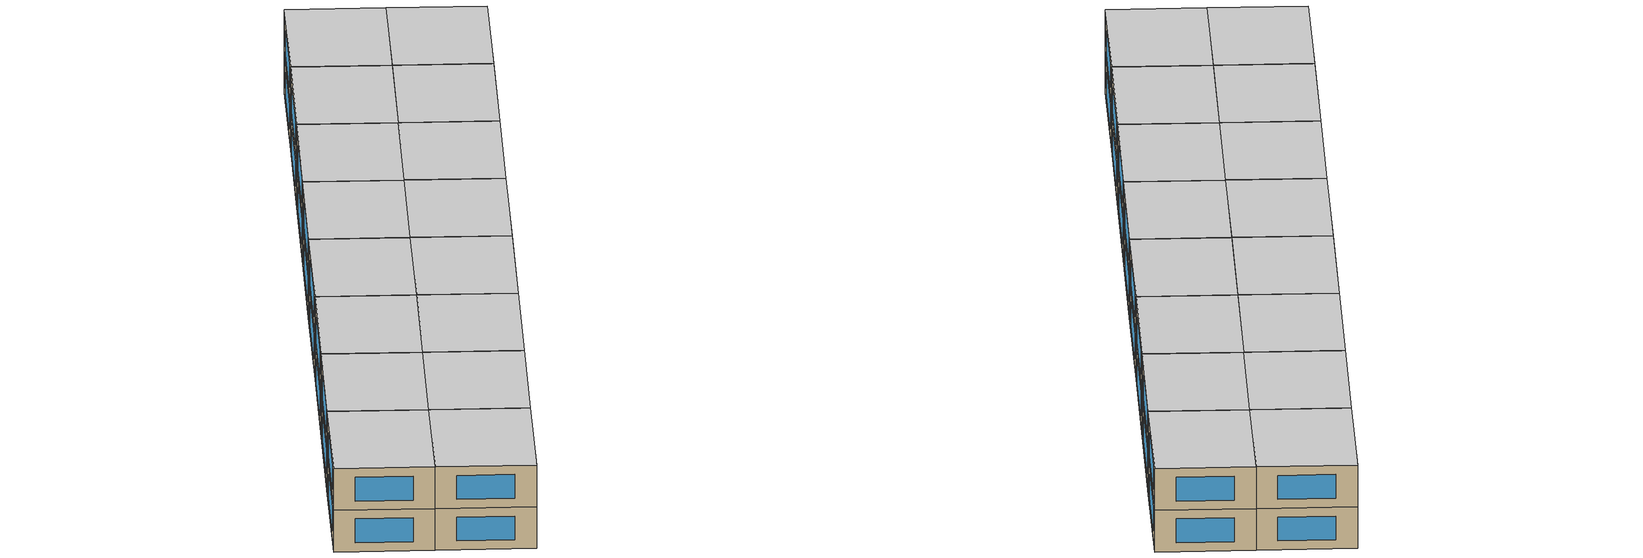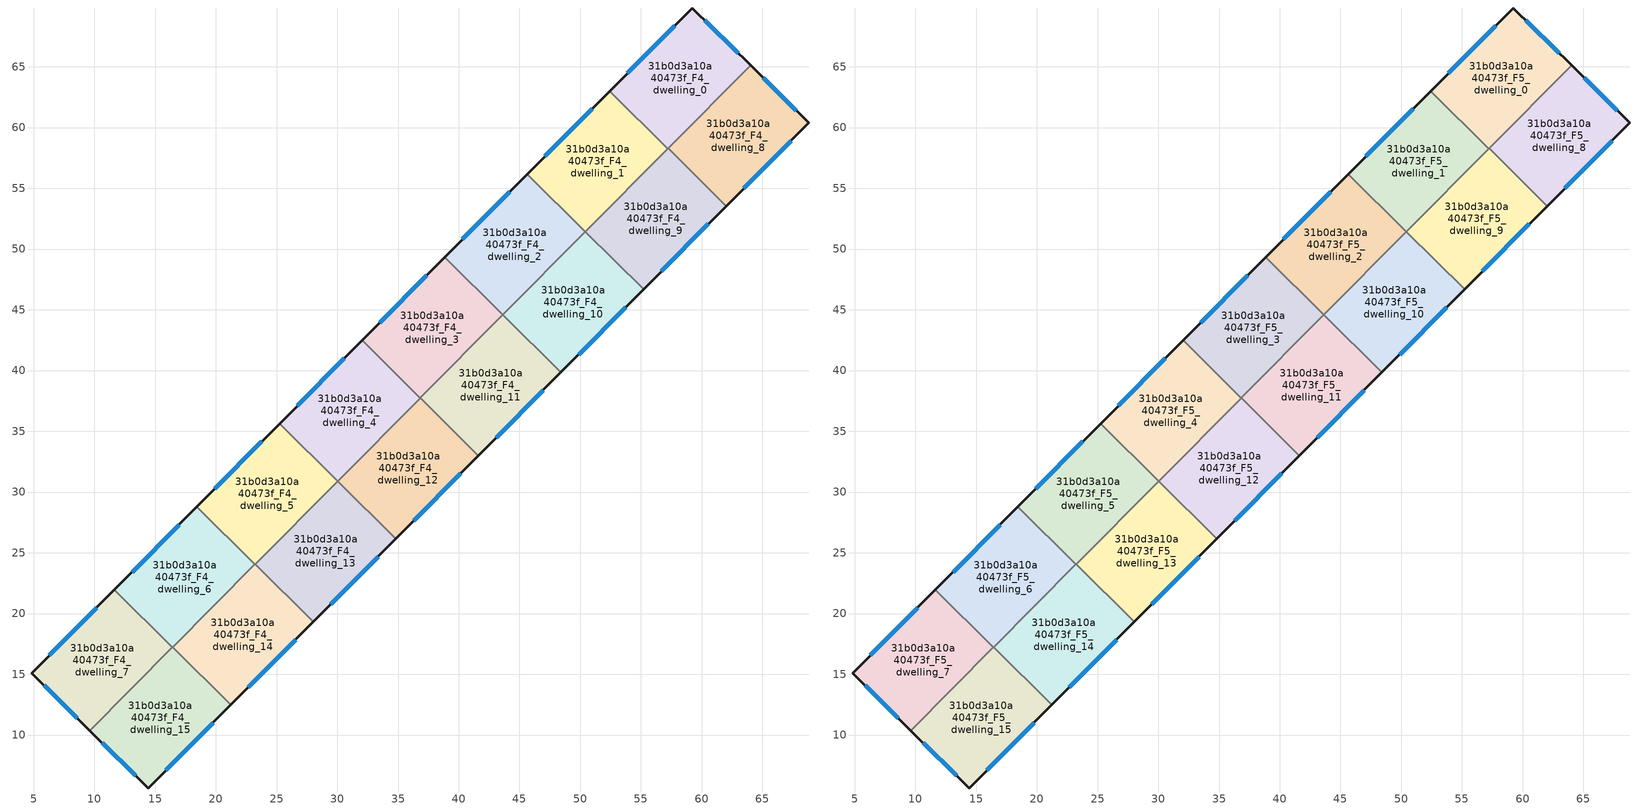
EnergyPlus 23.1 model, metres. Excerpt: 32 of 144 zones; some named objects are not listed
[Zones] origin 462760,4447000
31b0d3a10a40473f_F4_dwelling_0
 floor to 31b0d3a10a40473f_F3_dwelling_0 (EU_floor_Construction): 64.02,65.11 57.21,58.26 52.43,63.01 59.22,69.84 z12
 wall outside (EU_wall_Construction): 64.02,65.11 59.22,69.84 52.43,63.01 z12:15
 wall to 31b0d3a10a40473f_F4_dwelling_1 (EU_wall_Construction): 52.43,63.01 57.21,58.26 z12:15
 wall to 31b0d3a10a40473f_F4_dwelling_8 (EU_wall_Construction): 57.23,58.28 64.02,65.11 z12:15
 wall to 31b0d3a10a40473f_F4_dwelling_9 (EU_wall_Construction): 57.21,58.26 57.23,58.28 z12:15
 window (EU_Window_Construction): 57.77,68.38 53.89,64.47 / 62.99,66.12 60.25,68.83 z12.64:14.36
31b0d3a10a40473f_F4_dwelling_1
 floor to 31b0d3a10a40473f_F3_dwelling_1 (EU_floor_Construction): 57.21,58.26 50.41,51.42 45.64,56.16 52.43,63.01 z12
 wall outside (EU_wall_Construction): 52.43,63.01 45.64,56.16 z12:15
 wall to 31b0d3a10a40473f_F4_dwelling_2 (EU_wall_Construction): 45.64,56.16 50.41,51.42 z12:15
 wall to 31b0d3a10a40473f_F4_dwelling_9 (EU_wall_Construction): 50.43,51.43 57.21,58.26 z12:15
 wall to 31b0d3a10a40473f_F4_dwelling_10 (EU_wall_Construction): 50.41,51.42 50.43,51.43 z12:15
 window (EU_Window_Construction): 50.98,61.54 47.09,57.63 z12.64:14.36
31b0d3a10a40473f_F4_dwelling_10
 floor to 31b0d3a10a40473f_F3_dwelling_10 (EU_floor_Construction): 55.21,46.69 48.41,39.84 43.64,44.59 50.43,51.43 z12
 wall outside (EU_wall_Construction): 48.41,39.84 55.21,46.69 z12:15
 wall to 31b0d3a10a40473f_F4_dwelling_9 (EU_wall_Construction): 55.21,46.69 50.43,51.43 z12:15
 wall to 31b0d3a10a40473f_F4_dwelling_11 (EU_wall_Construction): 43.64,44.59 48.41,39.84 z12:15
 wall to 31b0d3a10a40473f_F4_dwelling_2 (EU_wall_Construction): 50.42,51.42 43.64,44.59 z12:15
 window (EU_Window_Construction): 49.87,41.31 53.76,45.22 z12.64:14.36
31b0d3a10a40473f_F4_dwelling_11
 floor to 31b0d3a10a40473f_F3_dwelling_11 (EU_floor_Construction): 48.41,39.84 41.62,33 36.84,37.75 43.64,44.59 z12
 wall outside (EU_wall_Construction): 41.62,33 48.41,39.84 z12:15
 wall to 31b0d3a10a40473f_F4_dwelling_12 (EU_wall_Construction): 36.84,37.75 41.62,33 z12:15
 wall to 31b0d3a10a40473f_F4_dwelling_3 (EU_wall_Construction): 43.62,44.57 36.84,37.75 z12:15
 wall to 31b0d3a10a40473f_F4_dwelling_2 (EU_wall_Construction): 43.64,44.59 43.62,44.57 z12:15
 window (EU_Window_Construction): 43.07,34.47 46.96,38.38 z12.64:14.36
31b0d3a10a40473f_F4_dwelling_12
 floor to 31b0d3a10a40473f_F3_dwelling_12 (EU_floor_Construction): 41.62,33 34.82,26.16 30.04,30.91 36.84,37.75 z12
 wall outside (EU_wall_Construction): 34.82,26.16 41.62,33 z12:15
 wall to 31b0d3a10a40473f_F4_dwelling_13 (EU_wall_Construction): 30.04,30.91 34.82,26.16 z12:15
 wall to 31b0d3a10a40473f_F4_dwelling_4 (EU_wall_Construction): 36.82,37.73 30.04,30.91 z12:15
 wall to 31b0d3a10a40473f_F4_dwelling_3 (EU_wall_Construction): 36.84,37.75 36.82,37.73 z12:15
 window (EU_Window_Construction): 36.28,27.62 40.16,31.54 z12.64:14.36
31b0d3a10a40473f_F4_dwelling_13
 floor to 31b0d3a10a40473f_F3_dwelling_13 (EU_floor_Construction): 34.82,26.16 28.03,19.32 23.25,24.06 30.04,30.91 z12
 wall outside (EU_wall_Construction): 28.03,19.32 34.82,26.16 z12:15
 wall to 31b0d3a10a40473f_F4_dwelling_14 (EU_wall_Construction): 23.25,24.06 28.03,19.32 z12:15
 wall to 31b0d3a10a40473f_F4_dwelling_5 (EU_wall_Construction): 30.03,30.89 23.25,24.06 z12:15
 wall to 31b0d3a10a40473f_F4_dwelling_4 (EU_wall_Construction): 30.04,30.91 30.03,30.89 z12:15
 window (EU_Window_Construction): 29.48,20.78 33.37,24.69 z12.64:14.36
31b0d3a10a40473f_F4_dwelling_14
 floor to 31b0d3a10a40473f_F3_dwelling_14 (EU_floor_Construction): 28.03,19.32 21.23,12.47 16.45,17.22 23.25,24.06 z12
 wall outside (EU_wall_Construction): 21.23,12.47 28.03,19.32 z12:15
 wall to 31b0d3a10a40473f_F4_dwelling_15 (EU_wall_Construction): 16.45,17.22 21.23,12.47 z12:15
 wall to 31b0d3a10a40473f_F4_dwelling_6 (EU_wall_Construction): 23.23,24.05 16.45,17.22 z12:15
 wall to 31b0d3a10a40473f_F4_dwelling_5 (EU_wall_Construction): 23.25,24.06 23.23,24.05 z12:15
 window (EU_Window_Construction): 22.68,13.94 26.57,17.85 z12.64:14.36
31b0d3a10a40473f_F4_dwelling_15
 floor to 31b0d3a10a40473f_F3_dwelling_15 (EU_floor_Construction): 21.23,12.47 14.44,5.64 9.65,10.37 16.45,17.22 z12
 wall outside (EU_wall_Construction): 9.65,10.37 14.44,5.64 21.23,12.47 z12:15
 wall to 31b0d3a10a40473f_F4_dwelling_7 (EU_wall_Construction): 16.43,17.2 9.65,10.37 z12:15
 wall to 31b0d3a10a40473f_F4_dwelling_6 (EU_wall_Construction): 16.45,17.22 16.43,17.2 z12:15
 window (EU_Window_Construction): 15.89,7.1 19.78,11.01 / 10.67,9.36 13.41,6.65 z12.64:14.36
31b0d3a10a40473f_F4_dwelling_2
 floor to 31b0d3a10a40473f_F3_dwelling_2 (EU_floor_Construction): 50.41,51.42 43.62,44.57 38.84,49.32 45.64,56.16 z12
 wall outside (EU_wall_Construction): 45.64,56.16 38.84,49.32 z12:15
 wall to 31b0d3a10a40473f_F4_dwelling_3 (EU_wall_Construction): 38.84,49.32 43.62,44.57 z12:15
 window (EU_Window_Construction): 44.18,54.7 40.3,50.79 z12.64:14.36
31b0d3a10a40473f_F4_dwelling_3
 floor to 31b0d3a10a40473f_F3_dwelling_3 (EU_floor_Construction): 43.62,44.57 36.82,37.73 32.04,42.48 38.84,49.32 z12
 wall outside (EU_wall_Construction): 38.84,49.32 32.04,42.48 z12:15
 wall to 31b0d3a10a40473f_F4_dwelling_4 (EU_wall_Construction): 32.04,42.48 36.82,37.73 z12:15
 window (EU_Window_Construction): 37.38,47.86 33.5,43.94 z12.64:14.36
31b0d3a10a40473f_F4_dwelling_4
 floor to 31b0d3a10a40473f_F3_dwelling_4 (EU_floor_Construction): 36.82,37.73 30.03,30.89 25.25,35.64 32.04,42.48 z12
 wall outside (EU_wall_Construction): 32.04,42.48 25.25,35.64 z12:15
 wall to 31b0d3a10a40473f_F4_dwelling_5 (EU_wall_Construction): 25.25,35.64 30.03,30.89 z12:15
 window (EU_Window_Construction): 30.59,41.01 26.7,37.1 z12.64:14.36
31b0d3a10a40473f_F4_dwelling_5
 floor to 31b0d3a10a40473f_F3_dwelling_5 (EU_floor_Construction): 30.03,30.89 23.23,24.05 18.45,28.79 25.25,35.64 z12
 wall outside (EU_wall_Construction): 25.25,35.64 18.45,28.79 z12:15
 wall to 31b0d3a10a40473f_F4_dwelling_6 (EU_wall_Construction): 18.45,28.79 23.23,24.05 z12:15
 window (EU_Window_Construction): 23.79,34.17 19.91,30.26 z12.64:14.36
31b0d3a10a40473f_F4_dwelling_6
 floor to 31b0d3a10a40473f_F3_dwelling_6 (EU_floor_Construction): 23.23,24.05 16.43,17.2 11.65,21.95 18.45,28.79 z12
 wall outside (EU_wall_Construction): 18.45,28.79 11.65,21.95 z12:15
 wall to 31b0d3a10a40473f_F4_dwelling_7 (EU_wall_Construction): 11.65,21.95 16.43,17.2 z12:15
 window (EU_Window_Construction): 17,27.33 13.11,23.42 z12.64:14.36
31b0d3a10a40473f_F4_dwelling_7
 floor to 31b0d3a10a40473f_F3_dwelling_7 (EU_floor_Construction): 16.43,17.2 9.65,10.37 4.85,15.1 11.65,21.95 z12
 wall outside (EU_wall_Construction): 11.65,21.95 4.85,15.1 9.65,10.37 z12:15
 window (EU_Window_Construction): 5.88,14.09 8.62,11.38 / 10.2,20.48 6.31,16.57 z12.64:14.36
31b0d3a10a40473f_F4_dwelling_8
 floor to 31b0d3a10a40473f_F3_dwelling_8 (EU_floor_Construction): 68.81,60.38 62.01,53.53 57.23,58.28 64.02,65.11 z12
 wall outside (EU_wall_Construction): 62.01,53.53 68.81,60.38 64.02,65.11 z12:15
 wall to 31b0d3a10a40473f_F4_dwelling_9 (EU_wall_Construction): 57.23,58.28 62.01,53.53 z12:15
 window (EU_Window_Construction): 67.79,61.39 65.04,64.1 / 63.47,55 67.36,58.91 z12.64:14.36
31b0d3a10a40473f_F4_dwelling_9
 floor to 31b0d3a10a40473f_F3_dwelling_9 (EU_floor_Construction): 62.01,53.53 55.21,46.69 50.43,51.43 57.23,58.28 z12
 wall outside (EU_wall_Construction): 55.21,46.69 62.01,53.53 z12:15
 window (EU_Window_Construction): 56.67,48.15 60.55,52.06 z12.64:14.36
31b0d3a10a40473f_F5_dwelling_0
 floor to 31b0d3a10a40473f_F4_dwelling_0 (EU_floor_Construction): 64.02,65.11 57.21,58.26 52.43,63.01 59.22,69.84 z15
 wall outside (EU_wall_Construction): 64.02,65.11 59.22,69.84 52.43,63.01 z15:18
 wall to 31b0d3a10a40473f_F5_dwelling_1 (EU_wall_Construction): 52.43,63.01 57.21,58.26 z15:18
 wall to 31b0d3a10a40473f_F5_dwelling_8 (EU_wall_Construction): 57.23,58.28 64.02,65.11 z15:18
 wall to 31b0d3a10a40473f_F5_dwelling_9 (EU_wall_Construction): 57.21,58.26 57.23,58.28 z15:18
 window (EU_Window_Construction): 57.77,68.38 53.89,64.47 / 62.99,66.12 60.25,68.83 z15.64:17.36
 ceiling to 31b0d3a10a40473f_F6_dwelling_0 (EU_floor_Construction): 57.21,58.26 64.02,65.11 59.22,69.84 52.43,63.01 z18
31b0d3a10a40473f_F5_dwelling_1
 floor to 31b0d3a10a40473f_F4_dwelling_1 (EU_floor_Construction): 57.21,58.26 50.41,51.42 45.64,56.16 52.43,63.01 z15
 wall outside (EU_wall_Construction): 52.43,63.01 45.64,56.16 z15:18
 wall to 31b0d3a10a40473f_F5_dwelling_2 (EU_wall_Construction): 45.64,56.16 50.41,51.42 z15:18
 wall to 31b0d3a10a40473f_F5_dwelling_9 (EU_wall_Construction): 50.43,51.43 57.21,58.26 z15:18
 wall to 31b0d3a10a40473f_F5_dwelling_10 (EU_wall_Construction): 50.41,51.42 50.43,51.43 z15:18
 window (EU_Window_Construction): 50.98,61.54 47.09,57.63 z15.64:17.36
 ceiling to 31b0d3a10a40473f_F6_dwelling_1 (EU_floor_Construction): 50.41,51.42 57.21,58.26 52.43,63.01 45.64,56.16 z18
31b0d3a10a40473f_F5_dwelling_10
 floor to 31b0d3a10a40473f_F4_dwelling_10 (EU_floor_Construction): 55.21,46.69 48.41,39.84 43.64,44.59 50.43,51.43 z15
 wall outside (EU_wall_Construction): 48.41,39.84 55.21,46.69 z15:18
 wall to 31b0d3a10a40473f_F5_dwelling_9 (EU_wall_Construction): 55.21,46.69 50.43,51.43 z15:18
 wall to 31b0d3a10a40473f_F5_dwelling_11 (EU_wall_Construction): 43.64,44.59 48.41,39.84 z15:18
 wall to 31b0d3a10a40473f_F5_dwelling_2 (EU_wall_Construction): 50.42,51.42 43.64,44.59 z15:18
 window (EU_Window_Construction): 49.87,41.31 53.76,45.22 z15.64:17.36
 ceiling to 31b0d3a10a40473f_F6_dwelling_10 (EU_floor_Construction): 48.41,39.84 55.21,46.69 50.43,51.43 43.64,44.59 z18
31b0d3a10a40473f_F5_dwelling_11
 floor to 31b0d3a10a40473f_F4_dwelling_11 (EU_floor_Construction): 48.41,39.84 41.62,33 36.84,37.75 43.64,44.59 z15
 wall outside (EU_wall_Construction): 41.62,33 48.41,39.84 z15:18
 wall to 31b0d3a10a40473f_F5_dwelling_12 (EU_wall_Construction): 36.84,37.75 41.62,33 z15:18
 wall to 31b0d3a10a40473f_F5_dwelling_3 (EU_wall_Construction): 43.62,44.57 36.84,37.75 z15:18
 wall to 31b0d3a10a40473f_F5_dwelling_2 (EU_wall_Construction): 43.64,44.59 43.62,44.57 z15:18
 window (EU_Window_Construction): 43.07,34.47 46.96,38.38 z15.64:17.36
 ceiling to 31b0d3a10a40473f_F6_dwelling_11 (EU_floor_Construction): 41.62,33 48.41,39.84 43.64,44.59 36.84,37.75 z18
31b0d3a10a40473f_F5_dwelling_12
 floor to 31b0d3a10a40473f_F4_dwelling_12 (EU_floor_Construction): 41.62,33 34.82,26.16 30.04,30.91 36.84,37.75 z15
 wall outside (EU_wall_Construction): 34.82,26.16 41.62,33 z15:18
 wall to 31b0d3a10a40473f_F5_dwelling_13 (EU_wall_Construction): 30.04,30.91 34.82,26.16 z15:18
 wall to 31b0d3a10a40473f_F5_dwelling_4 (EU_wall_Construction): 36.82,37.73 30.04,30.91 z15:18
 wall to 31b0d3a10a40473f_F5_dwelling_3 (EU_wall_Construction): 36.84,37.75 36.82,37.73 z15:18
 window (EU_Window_Construction): 36.28,27.62 40.16,31.54 z15.64:17.36
 ceiling to 31b0d3a10a40473f_F6_dwelling_12 (EU_floor_Construction): 34.82,26.16 41.62,33 36.84,37.75 30.04,30.91 z18
31b0d3a10a40473f_F5_dwelling_13
 floor to 31b0d3a10a40473f_F4_dwelling_13 (EU_floor_Construction): 34.82,26.16 28.03,19.32 23.25,24.06 30.04,30.91 z15
 wall outside (EU_wall_Construction): 28.03,19.32 34.82,26.16 z15:18
 wall to 31b0d3a10a40473f_F5_dwelling_14 (EU_wall_Construction): 23.25,24.06 28.03,19.32 z15:18
 wall to 31b0d3a10a40473f_F5_dwelling_5 (EU_wall_Construction): 30.03,30.89 23.25,24.06 z15:18
 wall to 31b0d3a10a40473f_F5_dwelling_4 (EU_wall_Construction): 30.04,30.91 30.03,30.89 z15:18
 window (EU_Window_Construction): 29.48,20.78 33.37,24.69 z15.64:17.36
 ceiling to 31b0d3a10a40473f_F6_dwelling_13 (EU_floor_Construction): 28.03,19.32 34.82,26.16 30.04,30.91 23.25,24.06 z18
31b0d3a10a40473f_F5_dwelling_14
 floor to 31b0d3a10a40473f_F4_dwelling_14 (EU_floor_Construction): 28.03,19.32 21.23,12.47 16.45,17.22 23.25,24.06 z15
 wall outside (EU_wall_Construction): 21.23,12.47 28.03,19.32 z15:18
 wall to 31b0d3a10a40473f_F5_dwelling_15 (EU_wall_Construction): 16.45,17.22 21.23,12.47 z15:18
 wall to 31b0d3a10a40473f_F5_dwelling_6 (EU_wall_Construction): 23.23,24.05 16.45,17.22 z15:18
 wall to 31b0d3a10a40473f_F5_dwelling_5 (EU_wall_Construction): 23.25,24.06 23.23,24.05 z15:18
 window (EU_Window_Construction): 22.68,13.94 26.57,17.85 z15.64:17.36
 ceiling to 31b0d3a10a40473f_F6_dwelling_14 (EU_floor_Construction): 21.23,12.47 28.03,19.32 23.25,24.06 16.45,17.22 z18
31b0d3a10a40473f_F5_dwelling_15
 floor to 31b0d3a10a40473f_F4_dwelling_15 (EU_floor_Construction): 21.23,12.47 14.44,5.64 9.65,10.37 16.45,17.22 z15
 wall outside (EU_wall_Construction): 9.65,10.37 14.44,5.64 21.23,12.47 z15:18
 wall to 31b0d3a10a40473f_F5_dwelling_7 (EU_wall_Construction): 16.43,17.2 9.65,10.37 z15:18
 wall to 31b0d3a10a40473f_F5_dwelling_6 (EU_wall_Construction): 16.45,17.22 16.43,17.2 z15:18
 window (EU_Window_Construction): 15.89,7.1 19.78,11.01 / 10.67,9.36 13.41,6.65 z15.64:17.36
 ceiling to 31b0d3a10a40473f_F6_dwelling_15 (EU_floor_Construction): 14.44,5.64 21.23,12.47 16.45,17.22 9.65,10.37 z18
31b0d3a10a40473f_F5_dwelling_2
 floor to 31b0d3a10a40473f_F4_dwelling_2 (EU_floor_Construction): 50.41,51.42 43.62,44.57 38.84,49.32 45.64,56.16 z15
 wall outside (EU_wall_Construction): 45.64,56.16 38.84,49.32 z15:18
 wall to 31b0d3a10a40473f_F5_dwelling_3 (EU_wall_Construction): 38.84,49.32 43.62,44.57 z15:18
 window (EU_Window_Construction): 44.18,54.7 40.3,50.79 z15.64:17.36
 ceiling to 31b0d3a10a40473f_F6_dwelling_2 (EU_floor_Construction): 43.62,44.57 50.41,51.42 45.64,56.16 38.84,49.32 z18
31b0d3a10a40473f_F5_dwelling_3
 floor to 31b0d3a10a40473f_F4_dwelling_3 (EU_floor_Construction): 43.62,44.57 36.82,37.73 32.04,42.48 38.84,49.32 z15
 wall outside (EU_wall_Construction): 38.84,49.32 32.04,42.48 z15:18
 wall to 31b0d3a10a40473f_F5_dwelling_4 (EU_wall_Construction): 32.04,42.48 36.82,37.73 z15:18
 window (EU_Window_Construction): 37.38,47.86 33.5,43.94 z15.64:17.36
 ceiling to 31b0d3a10a40473f_F6_dwelling_3 (EU_floor_Construction): 36.82,37.73 43.62,44.57 38.84,49.32 32.04,42.48 z18
31b0d3a10a40473f_F5_dwelling_4
 floor to 31b0d3a10a40473f_F4_dwelling_4 (EU_floor_Construction): 36.82,37.73 30.03,30.89 25.25,35.64 32.04,42.48 z15
 wall outside (EU_wall_Construction): 32.04,42.48 25.25,35.64 z15:18
 wall to 31b0d3a10a40473f_F5_dwelling_5 (EU_wall_Construction): 25.25,35.64 30.03,30.89 z15:18
 window (EU_Window_Construction): 30.59,41.01 26.7,37.1 z15.64:17.36
 ceiling to 31b0d3a10a40473f_F6_dwelling_4 (EU_floor_Construction): 30.03,30.89 36.82,37.73 32.04,42.48 25.25,35.64 z18
31b0d3a10a40473f_F5_dwelling_5
 floor to 31b0d3a10a40473f_F4_dwelling_5 (EU_floor_Construction): 30.03,30.89 23.23,24.05 18.45,28.79 25.25,35.64 z15
 wall outside (EU_wall_Construction): 25.25,35.64 18.45,28.79 z15:18
 wall to 31b0d3a10a40473f_F5_dwelling_6 (EU_wall_Construction): 18.45,28.79 23.23,24.05 z15:18
 window (EU_Window_Construction): 23.79,34.17 19.91,30.26 z15.64:17.36
 ceiling to 31b0d3a10a40473f_F6_dwelling_5 (EU_floor_Construction): 23.23,24.05 30.03,30.89 25.25,35.64 18.45,28.79 z18
31b0d3a10a40473f_F5_dwelling_6
 floor to 31b0d3a10a40473f_F4_dwelling_6 (EU_floor_Construction): 23.23,24.05 16.43,17.2 11.65,21.95 18.45,28.79 z15
 wall outside (EU_wall_Construction): 18.45,28.79 11.65,21.95 z15:18
 wall to 31b0d3a10a40473f_F5_dwelling_7 (EU_wall_Construction): 11.65,21.95 16.43,17.2 z15:18
 window (EU_Window_Construction): 17,27.33 13.11,23.42 z15.64:17.36
 ceiling to 31b0d3a10a40473f_F6_dwelling_6 (EU_floor_Construction): 16.43,17.2 23.23,24.05 18.45,28.79 11.65,21.95 z18
31b0d3a10a40473f_F5_dwelling_7
 floor to 31b0d3a10a40473f_F4_dwelling_7 (EU_floor_Construction): 16.43,17.2 9.65,10.37 4.85,15.1 11.65,21.95 z15
 wall outside (EU_wall_Construction): 11.65,21.95 4.85,15.1 9.65,10.37 z15:18
 window (EU_Window_Construction): 5.88,14.09 8.62,11.38 / 10.2,20.48 6.31,16.57 z15.64:17.36
 ceiling to 31b0d3a10a40473f_F6_dwelling_7 (EU_floor_Construction): 9.65,10.37 16.43,17.2 11.65,21.95 4.85,15.1 z18
31b0d3a10a40473f_F5_dwelling_8
 floor to 31b0d3a10a40473f_F4_dwelling_8 (EU_floor_Construction): 68.81,60.38 62.01,53.53 57.23,58.28 64.02,65.11 z15
 wall outside (EU_wall_Construction): 62.01,53.53 68.81,60.38 64.02,65.11 z15:18
 wall to 31b0d3a10a40473f_F5_dwelling_9 (EU_wall_Construction): 57.23,58.28 62.01,53.53 z15:18
 window (EU_Window_Construction): 67.79,61.39 65.04,64.1 / 63.47,55 67.36,58.91 z15.64:17.36
 ceiling to 31b0d3a10a40473f_F6_dwelling_8 (EU_floor_Construction): 62.01,53.53 68.81,60.38 64.02,65.11 57.23,58.28 z18
31b0d3a10a40473f_F5_dwelling_9
 floor to 31b0d3a10a40473f_F4_dwelling_9 (EU_floor_Construction): 62.01,53.53 55.21,46.69 50.43,51.43 57.23,58.28 z15
 wall outside (EU_wall_Construction): 55.21,46.69 62.01,53.53 z15:18
 window (EU_Window_Construction): 56.67,48.15 60.55,52.06 z15.64:17.36
 ceiling to 31b0d3a10a40473f_F6_dwelling_9 (EU_floor_Construction): 55.21,46.69 62.01,53.53 57.23,58.28 50.43,51.43 z18
[Building]
EU S2 Campaign: North Axis=0; Terrain=City; Solar Distribution=FullExterior
[Site:Location]
Yerevan-Zvartnots.Intl.AP: Latitude=40.15; Longitude=44.383; Time Zone=4; Elevation=854
[SizingPeriod:WeatherFileDays]
AnnualSizingPeriod: Begin Month=1; Begin Day of Month=1; End Month=12; End Day of Month=31; Day of Week for Start Day=Monday; Use Weather File Daylight Saving Period=No; Use Weather File Rain and Snow Indicators=No
[MATERIAL]
EU_InternalMass_Material: Roughness=MediumRough; Thickness=0.1; Conductivity=1; Density=1800; Specific Heat=900; Thermal Absorptance=0.9; Solar Absorptance=0.7; Visible Absorptance=0.7
[MATERIAL:NOMASS] Roughness=MediumRough; Thermal Absorptance=0.9; Solar Absorptance=0.7; Visible Absorptance=0.7
Name | Thermal Resistance
EU_wall_NoMass | 1.05043
EU_floor_NoMass | 0.478065
[WINDOWMATERIAL:SIMPLEGLAZINGSYSTEM]
EU_Window_SimpleGlazing: UFactor=2.5566; Solar Heat Gain Coefficient=0.75; Visible Transmittance=0.75
[CONSTRUCTION]
EU_wall_Construction: EU_wall_NoMass
EU_floor_Construction: EU_floor_NoMass
EU_Window_Construction: EU_Window_SimpleGlazing
EU_InternalMass_Construction: EU_InternalMass_Material
[ZONE] Type=1; Multiplier=1; Ceiling Height=autocalculate; Floor Area=autocalculate; Part of Total Floor Area=Yes
Name | Volume
31b0d3a10a40473f_F4_dwelling_0; 31b0d3a10a40473f_F5_dwelling_0 | 194.891
31b0d3a10a40473f_F4_dwelling_1; 31b0d3a10a40473f_F5_dwelling_1 | 194.904
31b0d3a10a40473f_F4_dwelling_10; 31b0d3a10a40473f_F5_dwelling_10; 31b0d3a10a40473f_F4_dwelling_12; 31b0d3a10a40473f_F5_dwelling_12; 31b0d3a10a40473f_F4_dwelling_13; 31b0d3a10a40473f_F5_dwelling_13; 31b0d3a10a40473f_F4_dwelling_9; 31b0d3a10a40473f_F5_dwelling_9 | 194.907
31b0d3a10a40473f_F4_dwelling_11; 31b0d3a10a40473f_F5_dwelling_11 | 194.896
31b0d3a10a40473f_F4_dwelling_14; 31b0d3a10a40473f_F5_dwelling_14 | 194.911
31b0d3a10a40473f_F4_dwelling_15; 31b0d3a10a40473f_F5_dwelling_15 | 194.908
31b0d3a10a40473f_F4_dwelling_2; 31b0d3a10a40473f_F5_dwelling_2 | 194.89
31b0d3a10a40473f_F4_dwelling_3; 31b0d3a10a40473f_F5_dwelling_3 | 194.887
31b0d3a10a40473f_F4_dwelling_4; 31b0d3a10a40473f_F5_dwelling_4 | 194.873
31b0d3a10a40473f_F4_dwelling_5; 31b0d3a10a40473f_F5_dwelling_5 | 194.886
31b0d3a10a40473f_F4_dwelling_6; 31b0d3a10a40473f_F5_dwelling_6 | 194.87
31b0d3a10a40473f_F4_dwelling_7; 31b0d3a10a40473f_F5_dwelling_7 | 194.888
31b0d3a10a40473f_F4_dwelling_8; 31b0d3a10a40473f_F5_dwelling_8 | 194.909
[INTERNALMASS] Construction=EU_InternalMass_Construction
Name | Zone or ZoneList | Surface Area
31b0d3a10a40473f_F4_dwelling_0_EU_InternalMass | 31b0d3a10a40473f_F4_dwelling_0 | 64.9637
31b0d3a10a40473f_F4_dwelling_1_EU_InternalMass | 31b0d3a10a40473f_F4_dwelling_1 | 64.9681
31b0d3a10a40473f_F4_dwelling_2_EU_InternalMass | 31b0d3a10a40473f_F4_dwelling_2 | 64.9633
31b0d3a10a40473f_F4_dwelling_3_EU_InternalMass | 31b0d3a10a40473f_F4_dwelling_3 | 64.9623
31b0d3a10a40473f_F4_dwelling_4_EU_InternalMass | 31b0d3a10a40473f_F4_dwelling_4 | 64.9575
31b0d3a10a40473f_F4_dwelling_5_EU_InternalMass | 31b0d3a10a40473f_F4_dwelling_5 | 64.9623
31b0d3a10a40473f_F4_dwelling_6_EU_InternalMass | 31b0d3a10a40473f_F4_dwelling_6 | 64.9565
31b0d3a10a40473f_F4_dwelling_7_EU_InternalMass | 31b0d3a10a40473f_F4_dwelling_7 | 64.9627
31b0d3a10a40473f_F4_dwelling_8_EU_InternalMass | 31b0d3a10a40473f_F4_dwelling_8 | 64.9695
31b0d3a10a40473f_F4_dwelling_9_EU_InternalMass | 31b0d3a10a40473f_F4_dwelling_9 | 64.9691
31b0d3a10a40473f_F4_dwelling_10_EU_InternalMass | 31b0d3a10a40473f_F4_dwelling_10 | 64.9691
31b0d3a10a40473f_F4_dwelling_11_EU_InternalMass | 31b0d3a10a40473f_F4_dwelling_11 | 64.9654
31b0d3a10a40473f_F4_dwelling_12_EU_InternalMass | 31b0d3a10a40473f_F4_dwelling_12 | 64.9691
31b0d3a10a40473f_F4_dwelling_13_EU_InternalMass | 31b0d3a10a40473f_F4_dwelling_13 | 64.9691
31b0d3a10a40473f_F4_dwelling_14_EU_InternalMass | 31b0d3a10a40473f_F4_dwelling_14 | 64.9701
31b0d3a10a40473f_F4_dwelling_15_EU_InternalMass | 31b0d3a10a40473f_F4_dwelling_15 | 64.9695
31b0d3a10a40473f_F5_dwelling_0_EU_InternalMass | 31b0d3a10a40473f_F5_dwelling_0 | 64.9637
31b0d3a10a40473f_F5_dwelling_1_EU_InternalMass | 31b0d3a10a40473f_F5_dwelling_1 | 64.9681
31b0d3a10a40473f_F5_dwelling_2_EU_InternalMass | 31b0d3a10a40473f_F5_dwelling_2 | 64.9633
31b0d3a10a40473f_F5_dwelling_3_EU_InternalMass | 31b0d3a10a40473f_F5_dwelling_3 | 64.9623
31b0d3a10a40473f_F5_dwelling_4_EU_InternalMass | 31b0d3a10a40473f_F5_dwelling_4 | 64.9575
31b0d3a10a40473f_F5_dwelling_5_EU_InternalMass | 31b0d3a10a40473f_F5_dwelling_5 | 64.9623
31b0d3a10a40473f_F5_dwelling_6_EU_InternalMass | 31b0d3a10a40473f_F5_dwelling_6 | 64.9565
31b0d3a10a40473f_F5_dwelling_7_EU_InternalMass | 31b0d3a10a40473f_F5_dwelling_7 | 64.9627
31b0d3a10a40473f_F5_dwelling_8_EU_InternalMass | 31b0d3a10a40473f_F5_dwelling_8 | 64.9695
31b0d3a10a40473f_F5_dwelling_9_EU_InternalMass | 31b0d3a10a40473f_F5_dwelling_9 | 64.9691
31b0d3a10a40473f_F5_dwelling_10_EU_InternalMass | 31b0d3a10a40473f_F5_dwelling_10 | 64.9691
31b0d3a10a40473f_F5_dwelling_11_EU_InternalMass | 31b0d3a10a40473f_F5_dwelling_11 | 64.9654
31b0d3a10a40473f_F5_dwelling_12_EU_InternalMass | 31b0d3a10a40473f_F5_dwelling_12 | 64.9691
31b0d3a10a40473f_F5_dwelling_13_EU_InternalMass | 31b0d3a10a40473f_F5_dwelling_13 | 64.9691
31b0d3a10a40473f_F5_dwelling_14_EU_InternalMass | 31b0d3a10a40473f_F5_dwelling_14 | 64.9701
31b0d3a10a40473f_F5_dwelling_15_EU_InternalMass | 31b0d3a10a40473f_F5_dwelling_15 | 64.9695
[OTHEREQUIPMENT] Fuel Type=Electricity; Design Level Calculation Method=Watts/Area; Power per Zone Floor Area=1; Fraction Latent=0; Fraction Radiant=0; Fraction Lost=0; Carbon Dioxide Generation Rate=0; EndUse Subcategory=EU_Step8_InternalGains
Name | Zone or ZoneList or Space or SpaceList | Schedule
EU_Step8_InternalGain_31b0d3a10a40473f_F4_dwelling_0_f000 | 31b0d3a10a40473f_F4_dwelling_0 | EU_Step8_GainSchedule_31b0d3a10a40473f_F4_dwelling_0_f000
EU_Step8_InternalGain_31b0d3a10a40473f_F4_dwelling_1_f000 | 31b0d3a10a40473f_F4_dwelling_1 | EU_Step8_GainSchedule_31b0d3a10a40473f_F4_dwelling_1_f000
EU_Step8_InternalGain_31b0d3a10a40473f_F4_dwelling_2_f000 | 31b0d3a10a40473f_F4_dwelling_2 | EU_Step8_GainSchedule_31b0d3a10a40473f_F4_dwelling_2_f000
EU_Step8_InternalGain_31b0d3a10a40473f_F4_dwelling_3_f000 | 31b0d3a10a40473f_F4_dwelling_3 | EU_Step8_GainSchedule_31b0d3a10a40473f_F4_dwelling_3_f000
EU_Step8_InternalGain_31b0d3a10a40473f_F4_dwelling_4_f000 | 31b0d3a10a40473f_F4_dwelling_4 | EU_Step8_GainSchedule_31b0d3a10a40473f_F4_dwelling_4_f000
EU_Step8_InternalGain_31b0d3a10a40473f_F4_dwelling_5_f000 | 31b0d3a10a40473f_F4_dwelling_5 | EU_Step8_GainSchedule_31b0d3a10a40473f_F4_dwelling_5_f000
EU_Step8_InternalGain_31b0d3a10a40473f_F4_dwelling_6_f000 | 31b0d3a10a40473f_F4_dwelling_6 | EU_Step8_GainSchedule_31b0d3a10a40473f_F4_dwelling_6_f000
EU_Step8_InternalGain_31b0d3a10a40473f_F4_dwelling_7_f000 | 31b0d3a10a40473f_F4_dwelling_7 | EU_Step8_GainSchedule_31b0d3a10a40473f_F4_dwelling_7_f000
EU_Step8_InternalGain_31b0d3a10a40473f_F4_dwelling_8_f000 | 31b0d3a10a40473f_F4_dwelling_8 | EU_Step8_GainSchedule_31b0d3a10a40473f_F4_dwelling_8_f000
EU_Step8_InternalGain_31b0d3a10a40473f_F4_dwelling_9_f000 | 31b0d3a10a40473f_F4_dwelling_9 | EU_Step8_GainSchedule_31b0d3a10a40473f_F4_dwelling_9_f000
EU_Step8_InternalGain_31b0d3a10a40473f_F4_dwelling_10_f000 | 31b0d3a10a40473f_F4_dwelling_10 | EU_Step8_GainSchedule_31b0d3a10a40473f_F4_dwelling_10_f000
EU_Step8_InternalGain_31b0d3a10a40473f_F4_dwelling_11_f000 | 31b0d3a10a40473f_F4_dwelling_11 | EU_Step8_GainSchedule_31b0d3a10a40473f_F4_dwelling_11_f000
EU_Step8_InternalGain_31b0d3a10a40473f_F4_dwelling_12_f000 | 31b0d3a10a40473f_F4_dwelling_12 | EU_Step8_GainSchedule_31b0d3a10a40473f_F4_dwelling_12_f000
EU_Step8_InternalGain_31b0d3a10a40473f_F4_dwelling_13_f000 | 31b0d3a10a40473f_F4_dwelling_13 | EU_Step8_GainSchedule_31b0d3a10a40473f_F4_dwelling_13_f000
EU_Step8_InternalGain_31b0d3a10a40473f_F4_dwelling_14_f000 | 31b0d3a10a40473f_F4_dwelling_14 | EU_Step8_GainSchedule_31b0d3a10a40473f_F4_dwelling_14_f000
EU_Step8_InternalGain_31b0d3a10a40473f_F4_dwelling_15_f000 | 31b0d3a10a40473f_F4_dwelling_15 | EU_Step8_GainSchedule_31b0d3a10a40473f_F4_dwelling_15_f000
EU_Step8_InternalGain_31b0d3a10a40473f_F5_dwelling_0_f000 | 31b0d3a10a40473f_F5_dwelling_0 | EU_Step8_GainSchedule_31b0d3a10a40473f_F5_dwelling_0_f000
EU_Step8_InternalGain_31b0d3a10a40473f_F5_dwelling_1_f000 | 31b0d3a10a40473f_F5_dwelling_1 | EU_Step8_GainSchedule_31b0d3a10a40473f_F5_dwelling_1_f000
EU_Step8_InternalGain_31b0d3a10a40473f_F5_dwelling_2_f000 | 31b0d3a10a40473f_F5_dwelling_2 | EU_Step8_GainSchedule_31b0d3a10a40473f_F5_dwelling_2_f000
EU_Step8_InternalGain_31b0d3a10a40473f_F5_dwelling_3_f000 | 31b0d3a10a40473f_F5_dwelling_3 | EU_Step8_GainSchedule_31b0d3a10a40473f_F5_dwelling_3_f000
EU_Step8_InternalGain_31b0d3a10a40473f_F5_dwelling_4_f000 | 31b0d3a10a40473f_F5_dwelling_4 | EU_Step8_GainSchedule_31b0d3a10a40473f_F5_dwelling_4_f000
EU_Step8_InternalGain_31b0d3a10a40473f_F5_dwelling_5_f000 | 31b0d3a10a40473f_F5_dwelling_5 | EU_Step8_GainSchedule_31b0d3a10a40473f_F5_dwelling_5_f000
EU_Step8_InternalGain_31b0d3a10a40473f_F5_dwelling_6_f000 | 31b0d3a10a40473f_F5_dwelling_6 | EU_Step8_GainSchedule_31b0d3a10a40473f_F5_dwelling_6_f000
EU_Step8_InternalGain_31b0d3a10a40473f_F5_dwelling_7_f000 | 31b0d3a10a40473f_F5_dwelling_7 | EU_Step8_GainSchedule_31b0d3a10a40473f_F5_dwelling_7_f000
EU_Step8_InternalGain_31b0d3a10a40473f_F5_dwelling_8_f000 | 31b0d3a10a40473f_F5_dwelling_8 | EU_Step8_GainSchedule_31b0d3a10a40473f_F5_dwelling_8_f000
EU_Step8_InternalGain_31b0d3a10a40473f_F5_dwelling_9_f000 | 31b0d3a10a40473f_F5_dwelling_9 | EU_Step8_GainSchedule_31b0d3a10a40473f_F5_dwelling_9_f000
EU_Step8_InternalGain_31b0d3a10a40473f_F5_dwelling_10_f000 | 31b0d3a10a40473f_F5_dwelling_10 | EU_Step8_GainSchedule_31b0d3a10a40473f_F5_dwelling_10_f000
EU_Step8_InternalGain_31b0d3a10a40473f_F5_dwelling_11_f000 | 31b0d3a10a40473f_F5_dwelling_11 | EU_Step8_GainSchedule_31b0d3a10a40473f_F5_dwelling_11_f000
EU_Step8_InternalGain_31b0d3a10a40473f_F5_dwelling_12_f000 | 31b0d3a10a40473f_F5_dwelling_12 | EU_Step8_GainSchedule_31b0d3a10a40473f_F5_dwelling_12_f000
EU_Step8_InternalGain_31b0d3a10a40473f_F5_dwelling_13_f000 | 31b0d3a10a40473f_F5_dwelling_13 | EU_Step8_GainSchedule_31b0d3a10a40473f_F5_dwelling_13_f000
EU_Step8_InternalGain_31b0d3a10a40473f_F5_dwelling_14_f000 | 31b0d3a10a40473f_F5_dwelling_14 | EU_Step8_GainSchedule_31b0d3a10a40473f_F5_dwelling_14_f000
EU_Step8_InternalGain_31b0d3a10a40473f_F5_dwelling_15_f000 | 31b0d3a10a40473f_F5_dwelling_15 | EU_Step8_GainSchedule_31b0d3a10a40473f_F5_dwelling_15_f000
[ZONEVENTILATION:DESIGNFLOWRATE] Schedule=EU_AlwaysOn; Design Flow Rate Calculation Method=AirChanges/Hour; Air Changes per Hour=0.557805; Ventilation Type=Natural; Fan Pressure Rise=0; Fan Total Efficiency=1; Constant Term Coefficient=1; Temperature Term Coefficient=0; Velocity Term Coefficient=0; Velocity Squared Term Coefficient=0; Minimum Indoor Temperature=-100; Maximum Indoor Temperature=100; Delta Temperature=-100; Minimum Outdoor Temperature=-100; Maximum Outdoor Temperature=100; Maximum Wind Speed=40
Name | Zone or ZoneList or Space or SpaceList
EU_ConstantAir_31b0d3a10a40473f_F4_dwelling_0 | 31b0d3a10a40473f_F4_dwelling_0
EU_ConstantAir_31b0d3a10a40473f_F4_dwelling_1 | 31b0d3a10a40473f_F4_dwelling_1
EU_ConstantAir_31b0d3a10a40473f_F4_dwelling_2 | 31b0d3a10a40473f_F4_dwelling_2
EU_ConstantAir_31b0d3a10a40473f_F4_dwelling_3 | 31b0d3a10a40473f_F4_dwelling_3
EU_ConstantAir_31b0d3a10a40473f_F4_dwelling_4 | 31b0d3a10a40473f_F4_dwelling_4
EU_ConstantAir_31b0d3a10a40473f_F4_dwelling_5 | 31b0d3a10a40473f_F4_dwelling_5
EU_ConstantAir_31b0d3a10a40473f_F4_dwelling_6 | 31b0d3a10a40473f_F4_dwelling_6
EU_ConstantAir_31b0d3a10a40473f_F4_dwelling_7 | 31b0d3a10a40473f_F4_dwelling_7
EU_ConstantAir_31b0d3a10a40473f_F4_dwelling_8 | 31b0d3a10a40473f_F4_dwelling_8
EU_ConstantAir_31b0d3a10a40473f_F4_dwelling_9 | 31b0d3a10a40473f_F4_dwelling_9
EU_ConstantAir_31b0d3a10a40473f_F4_dwelling_10 | 31b0d3a10a40473f_F4_dwelling_10
EU_ConstantAir_31b0d3a10a40473f_F4_dwelling_11 | 31b0d3a10a40473f_F4_dwelling_11
EU_ConstantAir_31b0d3a10a40473f_F4_dwelling_12 | 31b0d3a10a40473f_F4_dwelling_12
EU_ConstantAir_31b0d3a10a40473f_F4_dwelling_13 | 31b0d3a10a40473f_F4_dwelling_13
EU_ConstantAir_31b0d3a10a40473f_F4_dwelling_14 | 31b0d3a10a40473f_F4_dwelling_14
EU_ConstantAir_31b0d3a10a40473f_F4_dwelling_15 | 31b0d3a10a40473f_F4_dwelling_15
EU_ConstantAir_31b0d3a10a40473f_F5_dwelling_0 | 31b0d3a10a40473f_F5_dwelling_0
EU_ConstantAir_31b0d3a10a40473f_F5_dwelling_1 | 31b0d3a10a40473f_F5_dwelling_1
EU_ConstantAir_31b0d3a10a40473f_F5_dwelling_2 | 31b0d3a10a40473f_F5_dwelling_2
EU_ConstantAir_31b0d3a10a40473f_F5_dwelling_3 | 31b0d3a10a40473f_F5_dwelling_3
EU_ConstantAir_31b0d3a10a40473f_F5_dwelling_4 | 31b0d3a10a40473f_F5_dwelling_4
EU_ConstantAir_31b0d3a10a40473f_F5_dwelling_5 | 31b0d3a10a40473f_F5_dwelling_5
EU_ConstantAir_31b0d3a10a40473f_F5_dwelling_6 | 31b0d3a10a40473f_F5_dwelling_6
EU_ConstantAir_31b0d3a10a40473f_F5_dwelling_7 | 31b0d3a10a40473f_F5_dwelling_7
EU_ConstantAir_31b0d3a10a40473f_F5_dwelling_8 | 31b0d3a10a40473f_F5_dwelling_8
EU_ConstantAir_31b0d3a10a40473f_F5_dwelling_9 | 31b0d3a10a40473f_F5_dwelling_9
EU_ConstantAir_31b0d3a10a40473f_F5_dwelling_10 | 31b0d3a10a40473f_F5_dwelling_10
EU_ConstantAir_31b0d3a10a40473f_F5_dwelling_11 | 31b0d3a10a40473f_F5_dwelling_11
EU_ConstantAir_31b0d3a10a40473f_F5_dwelling_12 | 31b0d3a10a40473f_F5_dwelling_12
EU_ConstantAir_31b0d3a10a40473f_F5_dwelling_13 | 31b0d3a10a40473f_F5_dwelling_13
EU_ConstantAir_31b0d3a10a40473f_F5_dwelling_14 | 31b0d3a10a40473f_F5_dwelling_14
EU_ConstantAir_31b0d3a10a40473f_F5_dwelling_15 | 31b0d3a10a40473f_F5_dwelling_15
[HVACTEMPLATE:THERMOSTAT] Constant Heating Setpoint=20; Constant Cooling Setpoint=50
EU_HeatOnly_31b0d3a10a40473f_F1_dwelling_12; EU_HeatOnly_31b0d3a10a40473f_F1_dwelling_13; EU_HeatOnly_31b0d3a10a40473f_F1_dwelling_14; EU_HeatOnly_31b0d3a10a40473f_F1_dwelling_15; EU_HeatOnly_31b0d3a10a40473f_F2_dwelling_0; EU_HeatOnly_31b0d3a10a40473f_F2_dwelling_1; EU_HeatOnly_31b0d3a10a40473f_F2_dwelling_2; EU_HeatOnly_31b0d3a10a40473f_F2_dwelling_3; EU_HeatOnly_31b0d3a10a40473f_F2_dwelling_4
[HVACTEMPLATE:ZONE:IDEALLOADSAIRSYSTEM] System Availability Schedule=EU_AlwaysOn; Maximum Heating Supply Air Temperature=50; Minimum Cooling Supply Air Temperature=13; Maximum Heating Supply Air Humidity Ratio=0.0156; Minimum Cooling Supply Air Humidity Ratio=0.0077; Heating Limit=NoLimit; Cooling Limit=NoLimit; Heating Availability Schedule=EU_AlwaysOn; Cooling Availability Schedule=EU_CoolingOff; Dehumidification Control Type=ConstantSensibleHeatRatio; Cooling Sensible Heat Ratio=0.7; Dehumidification Setpoint=60; Humidification Control Type=None; Humidification Setpoint=30; Outdoor Air Method=None; Outdoor Air Flow Rate per Person=0.00944; Outdoor Air Flow Rate per Zone Floor Area=0; Outdoor Air Flow Rate per Zone=0; Demand Controlled Ventilation Type=None; Outdoor Air Economizer Type=NoEconomizer; Heat Recovery Type=None; Sensible Heat Recovery Effectiveness=0.7; Latent Heat Recovery Effectiveness=0.65
Name | Template Thermostat
31b0d3a10a40473f_F4_dwelling_0 | EU_HeatOnly_31b0d3a10a40473f_F4_dwelling_0
31b0d3a10a40473f_F4_dwelling_1 | EU_HeatOnly_31b0d3a10a40473f_F4_dwelling_1
31b0d3a10a40473f_F4_dwelling_2 | EU_HeatOnly_31b0d3a10a40473f_F4_dwelling_2
31b0d3a10a40473f_F4_dwelling_3 | EU_HeatOnly_31b0d3a10a40473f_F4_dwelling_3
31b0d3a10a40473f_F4_dwelling_4 | EU_HeatOnly_31b0d3a10a40473f_F4_dwelling_4
31b0d3a10a40473f_F4_dwelling_5 | EU_HeatOnly_31b0d3a10a40473f_F4_dwelling_5
31b0d3a10a40473f_F4_dwelling_6 | EU_HeatOnly_31b0d3a10a40473f_F4_dwelling_6
31b0d3a10a40473f_F4_dwelling_7 | EU_HeatOnly_31b0d3a10a40473f_F4_dwelling_7
31b0d3a10a40473f_F4_dwelling_8 | EU_HeatOnly_31b0d3a10a40473f_F4_dwelling_8
31b0d3a10a40473f_F4_dwelling_9 | EU_HeatOnly_31b0d3a10a40473f_F4_dwelling_9
31b0d3a10a40473f_F4_dwelling_10 | EU_HeatOnly_31b0d3a10a40473f_F4_dwelling_10
31b0d3a10a40473f_F4_dwelling_11 | EU_HeatOnly_31b0d3a10a40473f_F4_dwelling_11
31b0d3a10a40473f_F4_dwelling_12 | EU_HeatOnly_31b0d3a10a40473f_F4_dwelling_12
31b0d3a10a40473f_F4_dwelling_13 | EU_HeatOnly_31b0d3a10a40473f_F4_dwelling_13
31b0d3a10a40473f_F4_dwelling_14 | EU_HeatOnly_31b0d3a10a40473f_F4_dwelling_14
31b0d3a10a40473f_F4_dwelling_15 | EU_HeatOnly_31b0d3a10a40473f_F4_dwelling_15
31b0d3a10a40473f_F5_dwelling_0 | EU_HeatOnly_31b0d3a10a40473f_F5_dwelling_0
31b0d3a10a40473f_F5_dwelling_1 | EU_HeatOnly_31b0d3a10a40473f_F5_dwelling_1
31b0d3a10a40473f_F5_dwelling_2 | EU_HeatOnly_31b0d3a10a40473f_F5_dwelling_2
31b0d3a10a40473f_F5_dwelling_3 | EU_HeatOnly_31b0d3a10a40473f_F5_dwelling_3
31b0d3a10a40473f_F5_dwelling_4 | EU_HeatOnly_31b0d3a10a40473f_F5_dwelling_4
31b0d3a10a40473f_F5_dwelling_5 | EU_HeatOnly_31b0d3a10a40473f_F5_dwelling_5
31b0d3a10a40473f_F5_dwelling_6 | EU_HeatOnly_31b0d3a10a40473f_F5_dwelling_6
31b0d3a10a40473f_F5_dwelling_7 | EU_HeatOnly_31b0d3a10a40473f_F5_dwelling_7
31b0d3a10a40473f_F5_dwelling_8 | EU_HeatOnly_31b0d3a10a40473f_F5_dwelling_8
31b0d3a10a40473f_F5_dwelling_9 | EU_HeatOnly_31b0d3a10a40473f_F5_dwelling_9
31b0d3a10a40473f_F5_dwelling_10 | EU_HeatOnly_31b0d3a10a40473f_F5_dwelling_10
31b0d3a10a40473f_F5_dwelling_11 | EU_HeatOnly_31b0d3a10a40473f_F5_dwelling_11
31b0d3a10a40473f_F5_dwelling_12 | EU_HeatOnly_31b0d3a10a40473f_F5_dwelling_12
31b0d3a10a40473f_F5_dwelling_13 | EU_HeatOnly_31b0d3a10a40473f_F5_dwelling_13
31b0d3a10a40473f_F5_dwelling_14 | EU_HeatOnly_31b0d3a10a40473f_F5_dwelling_14
31b0d3a10a40473f_F5_dwelling_15 | EU_HeatOnly_31b0d3a10a40473f_F5_dwelling_15
[SIZING:ZONE] Zone Cooling Design Supply Air Temperature Input Method=SupplyAirTemperature; Zone Cooling Design Supply Air Temperature=13; Zone Heating Design Supply Air Temperature Input Method=SupplyAirTemperature; Zone Heating Design Supply Air Temperature=50; Zone Cooling Design Supply Air Humidity Ratio=0.008; Zone Heating Design Supply Air Humidity Ratio=0.008; Cooling Design Air Flow Method=DesignDay; Cooling Design Air Flow Rate=0; Cooling Minimum Air Flow per Zone Floor Area=0.000762; Cooling Minimum Air Flow=0; Cooling Minimum Air Flow Fraction=0.2; Heating Design Air Flow Method=DesignDay; Heating Design Air Flow Rate=0; Heating Maximum Air Flow per Zone Floor Area=0.002032; Heating Maximum Air Flow=0.141576; Heating Maximum Air Flow Fraction=0.3; Account for Dedicated Outdoor Air System=No; Dedicated Outdoor Air System Control Strategy=NeutralSupplyAir; Dedicated Outdoor Air Low Setpoint Temperature for Design=autosize; Dedicated Outdoor Air High Setpoint Temperature for Design=autosize; Zone Load Sizing Method=Sensible Load Only No Latent Load; Zone Latent Cooling Design Supply Air Humidity Ratio Input Method=HumidityRatioDifference; Zone Cooling Design Supply Air Humidity Ratio Difference=0.005; Zone Latent Heating Design Supply Air Humidity Ratio Input Method=HumidityRatioDifference; Zone Humidification Design Supply Air Humidity Ratio Difference=0.005
31b0d3a10a40473f_F4_dwelling_0; 31b0d3a10a40473f_F4_dwelling_1; 31b0d3a10a40473f_F4_dwelling_2; 31b0d3a10a40473f_F4_dwelling_3; 31b0d3a10a40473f_F4_dwelling_4; 31b0d3a10a40473f_F4_dwelling_5; 31b0d3a10a40473f_F4_dwelling_6; 31b0d3a10a40473f_F4_dwelling_7; 31b0d3a10a40473f_F4_dwelling_8; 31b0d3a10a40473f_F4_dwelling_9; 31b0d3a10a40473f_F4_dwelling_10; 31b0d3a10a40473f_F4_dwelling_11; 31b0d3a10a40473f_F4_dwelling_12; 31b0d3a10a40473f_F4_dwelling_13; 31b0d3a10a40473f_F4_dwelling_14; 31b0d3a10a40473f_F4_dwelling_15; 31b0d3a10a40473f_F5_dwelling_0; 31b0d3a10a40473f_F5_dwelling_1; 31b0d3a10a40473f_F5_dwelling_2; 31b0d3a10a40473f_F5_dwelling_3; 31b0d3a10a40473f_F5_dwelling_4; 31b0d3a10a40473f_F5_dwelling_5; 31b0d3a10a40473f_F5_dwelling_6; 31b0d3a10a40473f_F5_dwelling_7; 31b0d3a10a40473f_F5_dwelling_8; 31b0d3a10a40473f_F5_dwelling_9; 31b0d3a10a40473f_F5_dwelling_10; 31b0d3a10a40473f_F5_dwelling_11; 31b0d3a10a40473f_F5_dwelling_12; 31b0d3a10a40473f_F5_dwelling_13; 31b0d3a10a40473f_F5_dwelling_14; 31b0d3a10a40473f_F5_dwelling_15
[SCHEDULE:CONSTANT]
Name | Hourly Value
EU_AlwaysOn | 1
EU_CoolingOff | 0
[SCHEDULE:FILE] Column Number=1; Rows to Skip at Top=0; Number of Hours of Data=8760; Column Separator=Comma; Interpolate to Timestep=No; Minutes per Item=60; Adjust Schedule for Daylight Savings=Yes
Name | File
EU_Step8_GainSchedule_31b0d3a10a40473f_F4_dwelling_0_f000 | ../../schedules/31b0d3a10a40473f/31b0d3a10a40473f_F4_dwelling_0_f000_gain.csv
EU_Step8_GainSchedule_31b0d3a10a40473f_F4_dwelling_1_f000 | ../../schedules/31b0d3a10a40473f/31b0d3a10a40473f_F4_dwelling_1_f000_gain.csv
EU_Step8_GainSchedule_31b0d3a10a40473f_F4_dwelling_2_f000 | ../../schedules/31b0d3a10a40473f/31b0d3a10a40473f_F4_dwelling_2_f000_gain.csv
EU_Step8_GainSchedule_31b0d3a10a40473f_F4_dwelling_3_f000 | ../../schedules/31b0d3a10a40473f/31b0d3a10a40473f_F4_dwelling_3_f000_gain.csv
EU_Step8_GainSchedule_31b0d3a10a40473f_F4_dwelling_4_f000 | ../../schedules/31b0d3a10a40473f/31b0d3a10a40473f_F4_dwelling_4_f000_gain.csv
EU_Step8_GainSchedule_31b0d3a10a40473f_F4_dwelling_5_f000 | ../../schedules/31b0d3a10a40473f/31b0d3a10a40473f_F4_dwelling_5_f000_gain.csv
EU_Step8_GainSchedule_31b0d3a10a40473f_F4_dwelling_6_f000 | ../../schedules/31b0d3a10a40473f/31b0d3a10a40473f_F4_dwelling_6_f000_gain.csv
EU_Step8_GainSchedule_31b0d3a10a40473f_F4_dwelling_7_f000 | ../../schedules/31b0d3a10a40473f/31b0d3a10a40473f_F4_dwelling_7_f000_gain.csv
EU_Step8_GainSchedule_31b0d3a10a40473f_F4_dwelling_8_f000 | ../../schedules/31b0d3a10a40473f/31b0d3a10a40473f_F4_dwelling_8_f000_gain.csv
EU_Step8_GainSchedule_31b0d3a10a40473f_F4_dwelling_9_f000 | ../../schedules/31b0d3a10a40473f/31b0d3a10a40473f_F4_dwelling_9_f000_gain.csv
EU_Step8_GainSchedule_31b0d3a10a40473f_F4_dwelling_10_f000 | ../../schedules/31b0d3a10a40473f/31b0d3a10a40473f_F4_dwelling_10_f000_gain.csv
EU_Step8_GainSchedule_31b0d3a10a40473f_F4_dwelling_11_f000 | ../../schedules/31b0d3a10a40473f/31b0d3a10a40473f_F4_dwelling_11_f000_gain.csv
EU_Step8_GainSchedule_31b0d3a10a40473f_F4_dwelling_12_f000 | ../../schedules/31b0d3a10a40473f/31b0d3a10a40473f_F4_dwelling_12_f000_gain.csv
EU_Step8_GainSchedule_31b0d3a10a40473f_F4_dwelling_13_f000 | ../../schedules/31b0d3a10a40473f/31b0d3a10a40473f_F4_dwelling_13_f000_gain.csv
EU_Step8_GainSchedule_31b0d3a10a40473f_F4_dwelling_14_f000 | ../../schedules/31b0d3a10a40473f/31b0d3a10a40473f_F4_dwelling_14_f000_gain.csv
EU_Step8_GainSchedule_31b0d3a10a40473f_F4_dwelling_15_f000 | ../../schedules/31b0d3a10a40473f/31b0d3a10a40473f_F4_dwelling_15_f000_gain.csv
EU_Step8_GainSchedule_31b0d3a10a40473f_F5_dwelling_0_f000 | ../../schedules/31b0d3a10a40473f/31b0d3a10a40473f_F5_dwelling_0_f000_gain.csv
EU_Step8_GainSchedule_31b0d3a10a40473f_F5_dwelling_1_f000 | ../../schedules/31b0d3a10a40473f/31b0d3a10a40473f_F5_dwelling_1_f000_gain.csv
EU_Step8_GainSchedule_31b0d3a10a40473f_F5_dwelling_2_f000 | ../../schedules/31b0d3a10a40473f/31b0d3a10a40473f_F5_dwelling_2_f000_gain.csv
EU_Step8_GainSchedule_31b0d3a10a40473f_F5_dwelling_3_f000 | ../../schedules/31b0d3a10a40473f/31b0d3a10a40473f_F5_dwelling_3_f000_gain.csv
EU_Step8_GainSchedule_31b0d3a10a40473f_F5_dwelling_4_f000 | ../../schedules/31b0d3a10a40473f/31b0d3a10a40473f_F5_dwelling_4_f000_gain.csv
EU_Step8_GainSchedule_31b0d3a10a40473f_F5_dwelling_5_f000 | ../../schedules/31b0d3a10a40473f/31b0d3a10a40473f_F5_dwelling_5_f000_gain.csv
EU_Step8_GainSchedule_31b0d3a10a40473f_F5_dwelling_6_f000 | ../../schedules/31b0d3a10a40473f/31b0d3a10a40473f_F5_dwelling_6_f000_gain.csv
EU_Step8_GainSchedule_31b0d3a10a40473f_F5_dwelling_7_f000 | ../../schedules/31b0d3a10a40473f/31b0d3a10a40473f_F5_dwelling_7_f000_gain.csv
EU_Step8_GainSchedule_31b0d3a10a40473f_F5_dwelling_8_f000 | ../../schedules/31b0d3a10a40473f/31b0d3a10a40473f_F5_dwelling_8_f000_gain.csv
EU_Step8_GainSchedule_31b0d3a10a40473f_F5_dwelling_9_f000 | ../../schedules/31b0d3a10a40473f/31b0d3a10a40473f_F5_dwelling_9_f000_gain.csv
EU_Step8_GainSchedule_31b0d3a10a40473f_F5_dwelling_10_f000 | ../../schedules/31b0d3a10a40473f/31b0d3a10a40473f_F5_dwelling_10_f000_gain.csv
EU_Step8_GainSchedule_31b0d3a10a40473f_F5_dwelling_11_f000 | ../../schedules/31b0d3a10a40473f/31b0d3a10a40473f_F5_dwelling_11_f000_gain.csv
EU_Step8_GainSchedule_31b0d3a10a40473f_F5_dwelling_12_f000 | ../../schedules/31b0d3a10a40473f/31b0d3a10a40473f_F5_dwelling_12_f000_gain.csv
EU_Step8_GainSchedule_31b0d3a10a40473f_F5_dwelling_13_f000 | ../../schedules/31b0d3a10a40473f/31b0d3a10a40473f_F5_dwelling_13_f000_gain.csv
EU_Step8_GainSchedule_31b0d3a10a40473f_F5_dwelling_14_f000 | ../../schedules/31b0d3a10a40473f/31b0d3a10a40473f_F5_dwelling_14_f000_gain.csv
EU_Step8_GainSchedule_31b0d3a10a40473f_F5_dwelling_15_f000 | ../../schedules/31b0d3a10a40473f/31b0d3a10a40473f_F5_dwelling_15_f000_gain.csv
